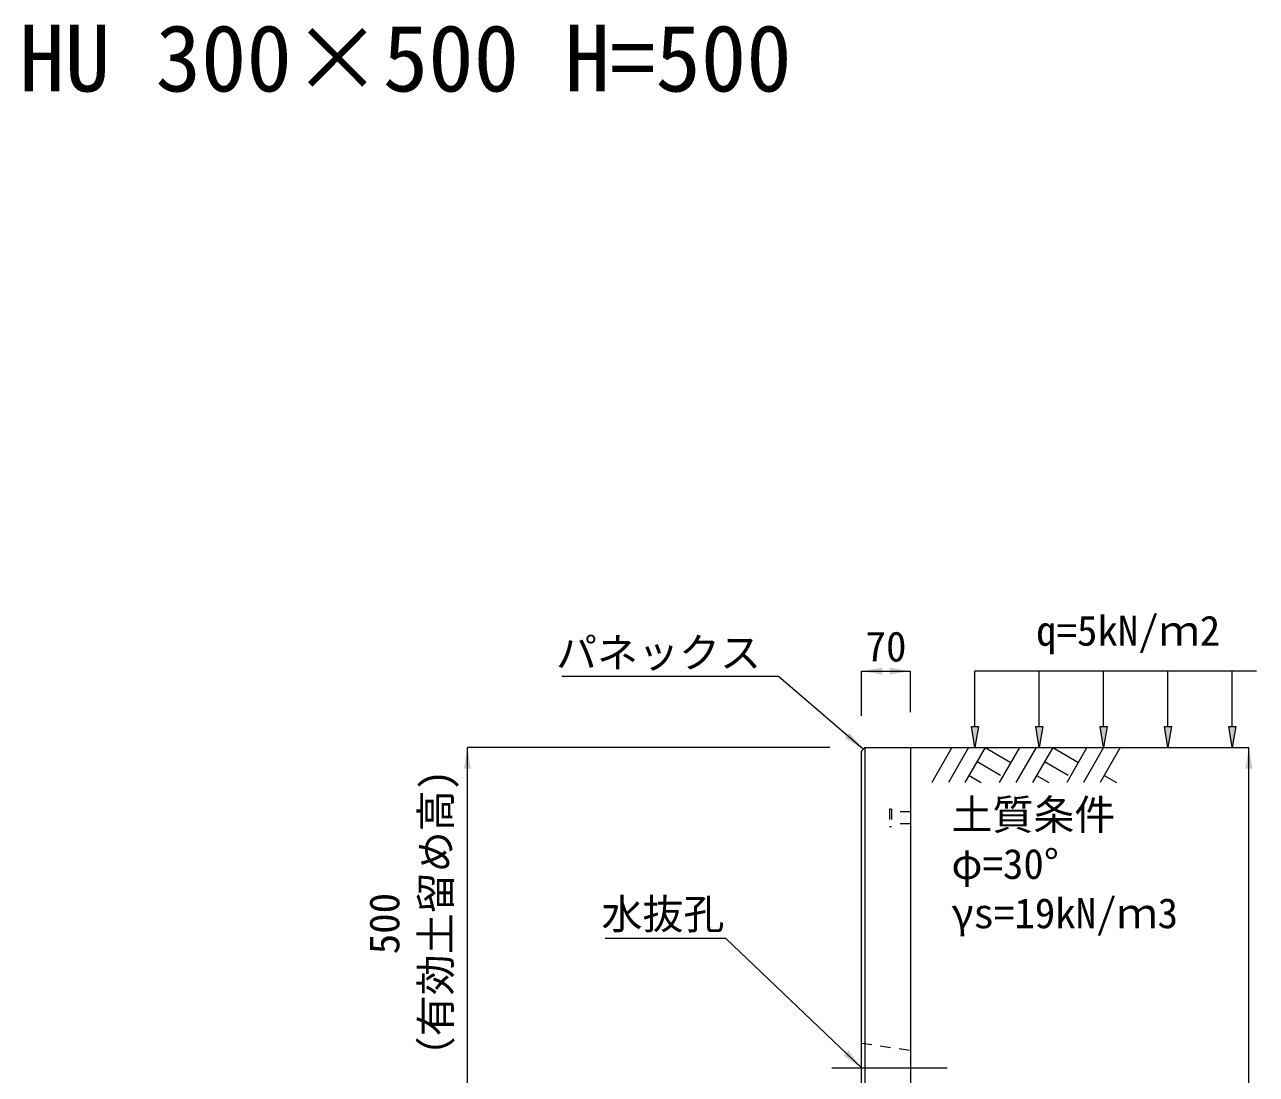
# Model space of a CAD drawing. Units: millimetres at full size. Extents: x 187207 to 255567, y 882048 to 905686.
# Drawn here: x 200755 to 202506, y 894101 to 895592 of the extents above; entities that cross this region are included whole.
import ezdxf
from ezdxf.enums import TextEntityAlignment as Align

# ---------------------------------------------------------------- set-up
doc = ezdxf.new("R2010")
doc.units = ezdxf.units.MM
doc.header["$LTSCALE"] = 20
doc.linetypes.add('USER1', pattern=[28.575, 19.05, -3.175, 3.175, -3.175])
doc.linetypes.add('USER2', pattern=[1.35, 0.75, -0.6])
for name, color, linetype, lineweight in [('0_2', 7, 'Continuous', 20), ('パネックス', 2, 'Continuous', 13), ('寸法線', 7, 'Continuous', 13), ('引出線', 4, 'Continuous', 13), ('ｲﾝｻｰﾄ', 3, 'USER2', 9), ('ﾊｯﾁﾝｸﾞ', 7, 'Continuous', 5)]:
    doc.layers.add(name, color=color, linetype=linetype, lineweight=lineweight)
doc.layers.add('文字', color=7, linetype='Continuous')
doc.styles.add('ＭＳ ゴシック', font='')
doc.styles.get('ＭＳ ゴシック').set_extended_font_data('MS Gothic')

# ---------------------------------------------------------------- blocks, each defined once
blk = doc.blocks.new('filled_arrow')
at = {"color": 0, "linetype": 'Continuous', "lineweight": -2}
blk.add_solid([(7.5, 1.25), (0, 0), (7.5, -1.25)], dxfattribs=at)

msp = doc.modelspace()

# ---------------------------------------------------------------- hatches: boundary and pattern name
at = {"layer": '寸法線'}
for points in [[(202110.79, 894595.37), (202105.79, 894565.37), (202100.79, 894595.37)], [(202202.2, 894595.37), (202197.2, 894565.37), (202192.2, 894595.37)], [(202293.61, 894595.37), (202288.61, 894565.37), (202283.61, 894595.37)], [(202385.03, 894595.37), (202380.03, 894565.37), (202375.03, 894595.37)], [(202476.44, 894595.37), (202471.44, 894565.37), (202466.44, 894595.37)]]:
    msp.add_hatch(color=256, dxfattribs=at).paths.add_polyline_path(points)

# ---------------------------------------------------------------- linework, layer by layer
at = {"layer": '0_2'}
msp.add_line((202014.37, 894565.37), (202414.37, 894565.37), dxfattribs=at)
at = {"layer": 'パネックス'}
for p, q in [((201949.37, 894565.37), (201944.37, 894560.37)), ((201944.37, 894065.37), (201944.37, 894560.37)), ((201949.37, 894565.37), (202014.37, 894565.37)), ((202014.37, 894565.37), (202014.37, 893390.37)), ((201944.37, 894065.37), (201944.37, 894110.37))]:
    msp.add_line(p, q, dxfattribs=at)
at = {"layer": 'パネックス', "lineweight": 5}
msp.add_line((201949.37, 894565.37), (201949.37, 894065.37), dxfattribs=at)
at = {"layer": 'パネックス', "linetype": 'USER2', "lineweight": 9}
msp.add_line((201944.37, 894145.37), (202014.37, 894135.37), dxfattribs=at)
at = {"layer": '寸法線'}
for p, q in [((201944.37, 894673.92), (202014.37, 894673.92)), ((201944.37, 894610.37), (201944.37, 894673.92)), ((202014.37, 894615.37), (202014.37, 894673.92)), ((201384.37, 894065.37), (201384.37, 894565.37)), ((201899.37, 894565.37), (201384.37, 894565.37)), ((202064.37, 894565.37), (202495.22, 894565.37)), ((202495.22, 893390.37), (202495.22, 894565.37))]:
    msp.add_line(p, q, dxfattribs=at)
at = {"layer": '寸法線', "lineweight": 9}
for p, q in [((202505.79, 894673.92), (202105.79, 894673.92)), ((202105.79, 894595.37), (202105.79, 894673.92)), ((202197.2, 894595.37), (202197.2, 894673.92)), ((202288.61, 894595.37), (202288.61, 894673.92)), ((202380.03, 894595.37), (202380.03, 894673.92)), ((202471.44, 894595.37), (202471.44, 894673.92))]:
    msp.add_line(p, q, dxfattribs=at)
at = {"layer": '寸法線', "linetype": 'USER1', "lineweight": 9}
msp.add_line((201902.52, 894110.37), (202066.23, 894110.37), dxfattribs=at)
at = {"layer": '寸法線', "lineweight": 9}
for points in [[(202110.79, 894595.37), (202105.79, 894565.37), (202100.79, 894595.37)], [(202202.2, 894595.37), (202197.2, 894565.37), (202192.2, 894595.37)], [(202293.61, 894595.37), (202288.61, 894565.37), (202283.61, 894595.37)], [(202385.03, 894595.37), (202380.03, 894565.37), (202375.03, 894595.37)], [(202476.44, 894595.37), (202471.44, 894565.37), (202466.44, 894595.37)]]:
    msp.add_lwpolyline(points, close=True, dxfattribs=at)
at = {"layer": '引出線'}
for points in [[(201946.87, 894562.87), (201826.66, 894666.33), (201518.41, 894666.33)], [(201944.37, 894110.37), (201751.91, 894293.82), (201580.17, 894293.82)]]:
    msp.add_lwpolyline(points, dxfattribs=at)
at = {"layer": 'ｲﾝｻｰﾄ'}
for p, q in [((201987.37, 894477.87), (201984.37, 894477.87)), ((201984.37, 894477.87), (201984.37, 894452.87)), ((201987.37, 894477.87), (201987.37, 894452.87)), ((202014.37, 894473.87), (201987.37, 894473.87)), ((202014.37, 894473.87), (202014.37, 894456.87)), ((201987.37, 894452.87), (201984.37, 894452.87)), ((202014.37, 894456.87), (201987.37, 894456.87))]:
    msp.add_line(p, q, dxfattribs=at)
at = {"layer": 'ﾊｯﾁﾝｸﾞ', "lineweight": 9}
for p, q in [((202073.02, 894565.36), (202044.37, 894515.74)), ((202096.64, 894565.36), (202067.99, 894515.74)), ((202120.27, 894565.36), (202091.62, 894515.74)), ((202120.27, 894565.36), (202156.83, 894544.25)), ((202169.02, 894565.36), (202140.37, 894515.74)), ((202192.64, 894565.36), (202163.99, 894515.74)), ((202216.27, 894565.36), (202187.62, 894515.74)), ((202216.27, 894565.36), (202252.83, 894544.25)), ((202265.02, 894565.36), (202236.37, 894515.74)), ((202288.64, 894565.36), (202259.99, 894515.74)), ((202312.26, 894565.36), (202283.62, 894515.74)), ((202108.84, 894545.58), (202142.26, 894526.29)), ((202204.84, 894545.58), (202238.26, 894526.29)), ((202097.42, 894525.79), (202114.84, 894515.74)), ((202193.42, 894525.79), (202210.84, 894515.74)), ((202289.42, 894525.79), (202306.83, 894515.74))]:
    msp.add_line(p, q, dxfattribs=at)

# ---------------------------------------------------------------- block references
at = {"layer": '寸法線', "xscale": 4, "yscale": 4}
msp.add_blockref('filled_arrow', (201944.37, 894673.92), dxfattribs=at)
for p, rotation in [((202014.37, 894673.92), 180), ((201384.37, 894565.37), 270), ((202495.22, 894565.37), 270)]:
    msp.add_blockref('filled_arrow', p, dxfattribs=dict(at, rotation=rotation))
at = {"layer": '引出線', "xscale": 4, "yscale": 4}
for p, rotation in [((201946.87, 894562.87), 139.3), ((201944.37, 894110.37), 136.4)]:
    msp.add_blockref('filled_arrow', p, dxfattribs=dict(at, rotation=rotation))

# ---------------------------------------------------------------- texts
at = {"layer": '寸法線', "style": 'ＭＳ ゴシック'}
msp.add_text('70', height=42.72, dxfattribs=at).set_placement((201979.37, 894708.92), align=Align.MIDDLE_CENTER)
for s, p in [('（有効土留め高)', (201373.58, 894096.84)), ('500', (201300.45, 894271.66))]:
    msp.add_text(s, height=42.72, rotation=90, dxfattribs=at).set_placement(p, align=Align.BOTTOM_LEFT)
for s, p in [('土質条件', (202072.34, 894491.38)), ('φ=30°', (202072.34, 894421.38)), ('γs=19kN/ｍ3', (202072.34, 894351.38))]:
    msp.add_text(s, height=42.72, dxfattribs=at).set_placement(p, align=Align.TOP_LEFT)
at = {"layer": '引出線', "style": 'ＭＳ ゴシック'}
for s, p in [('パネックス', (201801.66, 894721.47)), ('水抜孔', (201749.66, 894350.1))]:
    msp.add_text(s, height=42.72, dxfattribs=at).set_placement(p, align=Align.TOP_RIGHT)
at = {"layer": '文字', "style": 'ＭＳ ゴシック'}
for s, height, p in [('HU 300×500 H=500', 94.94, (200747.37, 895468.83)), ('q=5kN/ｍ2', 42.72, (202192.67, 894697.19))]:
    msp.add_text(s, height=height, dxfattribs=at).set_placement(p, align=Align.BOTTOM_LEFT)

doc.saveas('drawing.dxf')
